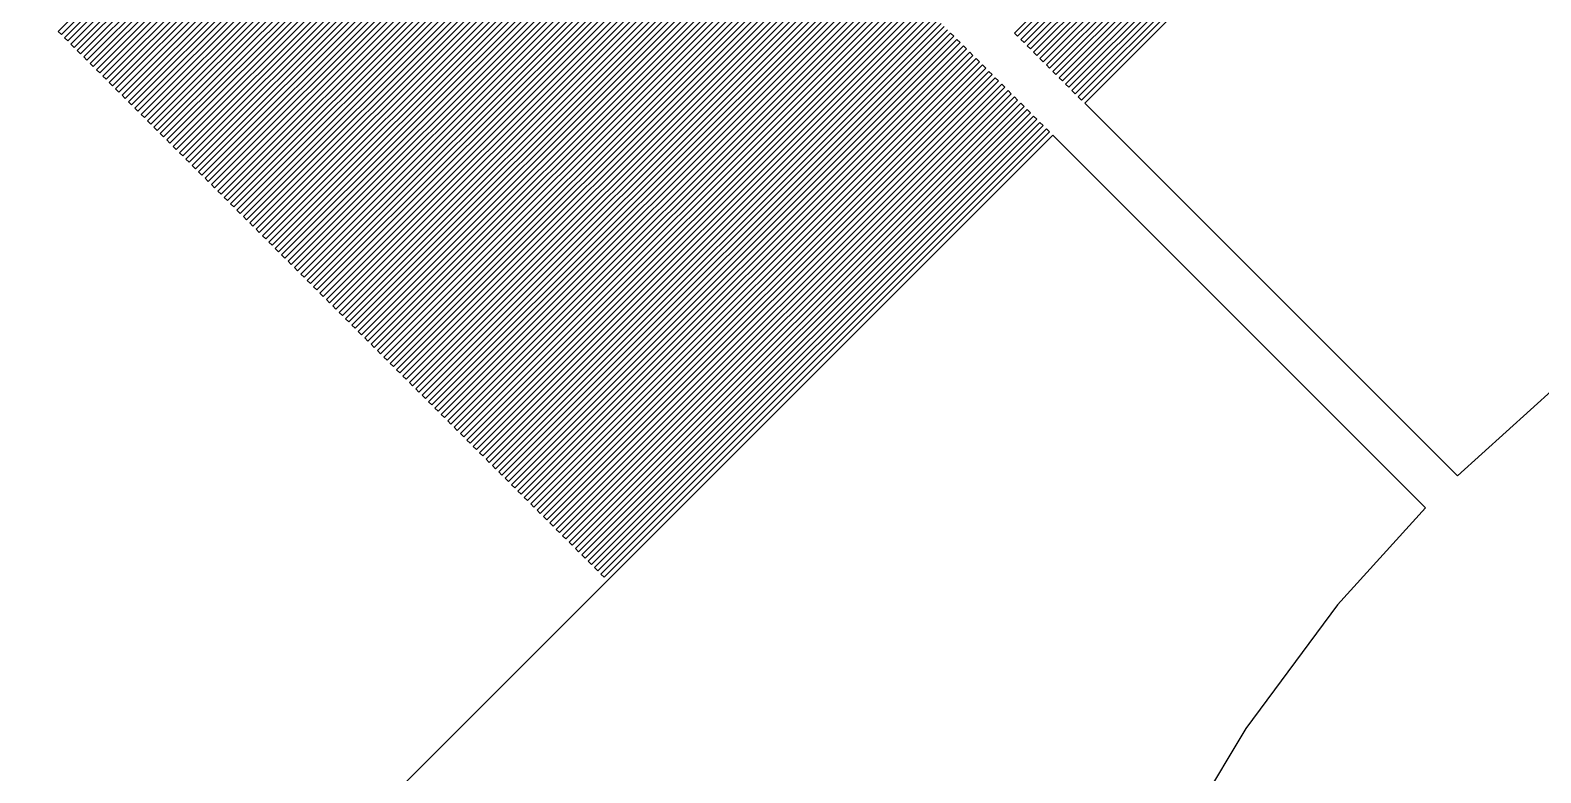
# Model space of a CAD drawing. Extents: x 1 to 107, y 1 to 71.
# Drawn here: x 79.92 to 83.265, y 60.332 to 61.977 of the extents above; entities that cross this region are included whole.
import ezdxf

# ---------------------------------------------------------------- set-up
doc = ezdxf.new("R2010")
doc.units = 0

msp = doc.modelspace()

# ---------------------------------------------------------------- linework, layer by layer
for p, q in [((82.2551, 61.8156), (84.5908, 64.1513)), ((79.9818, 61.9747), (80.9682, 62.9611)), ((80.9753, 62.954), (79.9888, 61.9676)), ((79.9959, 61.9606), (80.9823, 62.947)), ((80.9894, 62.9399), (80.003, 61.9535)), ((80.01, 61.9464), (80.9965, 62.9328)), ((81.0035, 62.9258), (80.0171, 61.9393)), ((82.0995, 61.9711), (83.0859, 62.9576)), ((83.093, 62.9505), (82.1066, 61.9641)), ((82.1137, 61.957), (83.1001, 62.9434)), ((83.1072, 62.9364), (82.1207, 61.9499)), ((82.1278, 61.9429), (83.1142, 62.9293)), ((80.0242, 61.9323), (81.0106, 62.9187)), ((81.0177, 62.9116), (80.0313, 61.9252)), ((80.0383, 61.9181), (81.0247, 62.9045)), ((81.0318, 62.8975), (80.0454, 61.9111)), ((83.1213, 62.9222), (82.1349, 61.9358)), ((82.142, 61.9287), (83.1284, 62.9151)), ((83.1355, 62.9081), (82.149, 61.9216)), ((82.1561, 61.9146), (83.1425, 62.901)), ((83.1496, 62.8939), (82.1632, 61.9075)), ((80.0525, 61.904), (81.0389, 62.8904)), ((81.046, 62.8833), (80.0595, 61.8969)), ((80.0666, 61.8898), (81.053, 62.8763)), ((81.0601, 62.8692), (80.0737, 61.8828)), ((80.0807, 61.8757), (81.0672, 62.8621)), ((82.1702, 61.9004), (83.1567, 62.8869)), ((83.1637, 62.8798), (82.1773, 61.8934)), ((82.1844, 61.8863), (83.1708, 62.8727)), ((83.1779, 62.8656), (82.1915, 61.8792)), ((82.1985, 61.8722), (83.1849, 62.8586)), ((81.0742, 62.855), (80.0878, 61.8686)), ((80.0949, 61.8616), (81.0813, 62.848)), ((81.0884, 62.8409), (80.102, 61.8545)), ((80.109, 61.8474), (81.0955, 62.8338)), ((81.1025, 62.8268), (80.1161, 61.8403)), ((83.192, 62.8515), (82.2056, 61.8651)), ((82.2127, 61.858), (83.1991, 62.8444)), ((83.2061, 62.8374), (82.2197, 61.8509)), ((82.2268, 61.8439), (83.2132, 62.8303)), ((80.1232, 61.8333), (81.1096, 62.8197)), ((81.1167, 62.8126), (80.1302, 61.8262)), ((80.1373, 61.8191), (81.1237, 62.8056)), ((81.1308, 62.7985), (80.1444, 61.8121)), ((80.1515, 61.805), (81.1379, 62.7914)), ((83.2203, 62.8232), (82.2339, 61.8368)), ((82.241, 61.8297), (83.2274, 62.8161)), ((83.2344, 62.8091), (82.248, 61.8226)), ((81.1449, 62.7843), (80.1585, 61.7979)), ((80.1656, 61.7908), (81.152, 62.7773)), ((81.1591, 62.7702), (80.1727, 61.7838)), ((80.1797, 61.7767), (81.1662, 62.7631)), ((81.1732, 62.7561), (80.1868, 61.7696)), ((80.1939, 61.7626), (81.1803, 62.749)), ((81.1874, 62.7419), (80.201, 61.7555)), ((80.208, 61.7484), (81.1945, 62.7348)), ((81.2015, 62.7278), (80.2151, 61.7413)), ((80.2222, 61.7343), (81.2086, 62.7207)), ((81.2157, 62.7136), (80.2292, 61.7272)), ((80.2363, 61.7201), (81.2227, 62.7066)), ((81.2298, 62.6995), (80.2434, 61.7131)), ((80.2505, 61.706), (81.2369, 62.6924)), ((81.2439, 62.6853), (80.2575, 61.6989)), ((80.2646, 61.6918), (81.251, 62.6783)), ((81.2581, 62.6712), (80.2717, 61.6848)), ((80.2787, 61.6777), (81.2652, 62.6641)), ((81.2722, 62.6571), (80.2858, 61.6706)), ((80.2929, 61.6636), (81.2793, 62.65)), ((81.2864, 62.6429), (80.3, 61.6565)), ((80.307, 61.6494), (81.2934, 62.6358)), ((81.3005, 62.6288), (80.3141, 61.6424)), ((80.3212, 61.6353), (81.3076, 62.6217)), ((81.3147, 62.6146), (80.3282, 61.6282)), ((80.3353, 61.6211), (81.3217, 62.6076)), ((81.3288, 62.6005), (80.3424, 61.6141)), ((80.3495, 61.607), (81.3359, 62.5934)), ((81.3429, 62.5863), (80.3565, 61.5999)), ((80.3636, 61.5928), (81.35, 62.5793)), ((81.3571, 62.5722), (80.3707, 61.5858)), ((80.3777, 61.5787), (81.3642, 62.5651)), ((81.3712, 62.5581), (80.3848, 61.5716)), ((80.3919, 61.5646), (81.3783, 62.551)), ((81.3854, 62.5439), (80.3989, 61.5575)), ((80.406, 61.5504), (81.3924, 62.5368)), ((81.3995, 62.5298), (80.4131, 61.5434)), ((80.4202, 61.5363), (81.4066, 62.5227)), ((81.4137, 62.5156), (80.4272, 61.5292)), ((80.4343, 61.5222), (81.4207, 62.5086)), ((81.4278, 62.5015), (80.4414, 61.5151)), ((80.4485, 61.508), (81.4349, 62.4944)), ((81.4419, 62.4874), (80.4555, 61.5009)), ((80.4626, 61.4939), (81.449, 62.4803)), ((81.4561, 62.4732), (80.4697, 61.4868)), ((80.4767, 61.4797), (81.4632, 62.4661)), ((81.4702, 62.4591), (80.4838, 61.4727)), ((80.4909, 61.4656), (81.4773, 62.452)), ((81.4844, 62.4449), (80.4979, 61.4585)), ((80.505, 61.4514), (81.4914, 62.4379)), ((81.4985, 62.4308), (80.5121, 61.4444)), ((80.5192, 61.4373), (81.5056, 62.4237)), ((81.5126, 62.4166), (80.5262, 61.4302)), ((80.5333, 61.4232), (81.5197, 62.4096)), ((81.5268, 62.4025), (80.5404, 61.4161)), ((80.5474, 61.409), (81.5339, 62.3954)), ((81.5409, 62.3884), (80.5545, 61.4019)), ((80.5616, 61.3949), (81.548, 62.3813)), ((81.5551, 62.3742), (80.5686, 61.3878)), ((80.5757, 61.3807), (81.5621, 62.3672)), ((81.5692, 62.3601), (80.5828, 61.3737)), ((80.5899, 61.3666), (81.5763, 62.353)), ((81.5834, 62.3459), (80.597, 61.3595)), ((80.604, 61.3524), (81.5904, 62.3389)), ((81.5975, 62.3318), (80.6111, 61.3454)), ((80.6182, 61.3383), (81.6046, 62.3247)), ((81.6116, 62.3176), (80.6252, 61.3312)), ((80.6323, 61.3242), (81.6187, 62.3106)), ((81.6258, 62.3035), (80.6394, 61.3171)), ((80.6464, 61.31), (81.6329, 62.2964)), ((81.6399, 62.2894), (80.6535, 61.3029)), ((80.6606, 61.2959), (81.647, 62.2823)), ((81.6541, 62.2752), (80.6676, 61.2888)), ((80.6747, 61.2817), (81.6611, 62.2682)), ((81.6682, 62.2611), (80.6818, 61.2747)), ((80.6889, 61.2676), (81.6753, 62.254)), ((81.6824, 62.2469), (80.6959, 61.2605)), ((80.703, 61.2534), (81.6894, 62.2399)), ((81.6965, 62.2328), (80.7101, 61.2464)), ((80.7171, 61.2393), (81.7036, 62.2257)), ((81.7106, 62.2187), (80.7242, 61.2322)), ((80.7313, 61.2252), (81.7177, 62.2116)), ((81.7248, 62.2045), (80.7384, 61.2181)), ((80.7454, 61.211), (81.7319, 62.1974)), ((81.7389, 62.1904), (80.7525, 61.204)), ((80.7596, 61.1969), (81.746, 62.1833)), ((81.7531, 62.1762), (80.7666, 61.1898)), ((80.7737, 61.1827), (81.7601, 62.1691)), ((81.7672, 62.1621), (80.7808, 61.1757)), ((80.7879, 61.1686), (81.7743, 62.155)), ((81.7814, 62.1479), (80.7949, 61.1615)), ((80.802, 61.1544), (81.7884, 62.1409)), ((81.7955, 62.1338), (80.8091, 61.1474)), ((80.8161, 61.1403), (81.8026, 62.1267)), ((81.8096, 62.1197), (80.8232, 61.1332)), ((80.8303, 61.1262), (81.8167, 62.1126)), ((81.8238, 62.1055), (80.8374, 61.1191)), ((80.8444, 61.112), (81.8308, 62.0984)), ((81.8379, 62.0914), (80.8515, 61.105)), ((80.8586, 61.0979), (81.845, 62.0843)), ((81.8521, 62.0772), (80.8656, 61.0908)), ((80.8727, 61.0837), (81.8591, 62.0702)), ((81.8662, 62.0631), (80.8798, 61.0767)), ((80.8869, 61.0696), (81.8733, 62.056)), ((81.8803, 62.049), (80.8939, 61.0625)), ((80.901, 61.0555), (81.8874, 62.0419)), ((81.8945, 62.0348), (80.9081, 61.0484)), ((80.9151, 61.0413), (81.9016, 62.0277)), ((81.9086, 62.0207), (80.9222, 61.0342)), ((80.9293, 61.0272), (81.9157, 62.0136)), ((81.9228, 62.0065), (80.9364, 61.0201)), ((80.9434, 61.013), (81.9298, 61.9995)), ((81.9369, 61.9924), (80.9505, 61.006)), ((79.9888, 61.9676), (79.9818, 61.9747)), ((80.003, 61.9535), (79.9959, 61.9606)), ((80.9576, 60.9989), (81.944, 61.9853)), ((81.951, 61.9782), (80.9646, 60.9918)), ((80.9717, 60.9847), (81.9581, 61.9712)), ((81.9652, 61.9641), (80.9788, 60.9777)), ((80.9858, 60.9706), (81.9723, 61.957)), ((81.9581, 61.9712), (81.9652, 61.9641)), ((81.9723, 61.957), (81.9793, 61.95)), ((82.1066, 61.9641), (82.0995, 61.9711)), ((82.1207, 61.9499), (82.1137, 61.957)), ((80.0171, 61.9393), (80.01, 61.9464)), ((80.0313, 61.9252), (80.0242, 61.9323)), ((81.9793, 61.95), (80.9929, 60.9635)), ((81, 60.9565), (81.9864, 61.9429)), ((81.9935, 61.9358), (81.0071, 60.9494)), ((81.0141, 60.9423), (82.0005, 61.9287)), ((82.0076, 61.9217), (81.0212, 60.9353)), ((81.9864, 61.9429), (81.9935, 61.9358)), ((82.0005, 61.9287), (82.0076, 61.9217)), ((82.1349, 61.9358), (82.1278, 61.9429)), ((82.149, 61.9216), (82.142, 61.9287)), ((80.0454, 61.9111), (80.0383, 61.9181)), ((80.0595, 61.8969), (80.0525, 61.904)), ((80.0737, 61.8828), (80.0666, 61.8898)), ((81.0283, 60.9282), (82.0147, 61.9146)), ((82.0218, 61.9075), (81.0354, 60.9211)), ((81.0424, 60.914), (82.0288, 61.9005)), ((82.0359, 61.8934), (81.0495, 60.907)), ((82.0147, 61.9146), (82.0218, 61.9075)), ((82.0288, 61.9005), (82.0359, 61.8934)), ((82.1632, 61.9075), (82.1561, 61.9146)), ((82.1773, 61.8934), (82.1702, 61.9004)), ((80.0878, 61.8686), (80.0807, 61.8757)), ((80.102, 61.8545), (80.0949, 61.8616)), ((81.0566, 60.8999), (82.043, 61.8863)), ((82.05, 61.8792), (81.0636, 60.8928)), ((81.0707, 60.8858), (82.0571, 61.8722)), ((82.0642, 61.8651), (81.0778, 60.8787)), ((81.0848, 60.8716), (82.0713, 61.858)), ((82.043, 61.8863), (82.05, 61.8792)), ((82.0571, 61.8722), (82.0642, 61.8651)), ((82.0713, 61.858), (82.0783, 61.851)), ((82.1915, 61.8792), (82.1844, 61.8863)), ((82.2056, 61.8651), (82.1985, 61.8722)), ((82.2197, 61.8509), (82.2127, 61.858)), ((80.1161, 61.8403), (80.109, 61.8474)), ((80.1302, 61.8262), (80.1232, 61.8333)), ((82.0783, 61.851), (81.0919, 60.8645)), ((81.099, 60.8575), (82.0854, 61.8439)), ((82.0925, 61.8368), (81.106, 60.8504)), ((81.1131, 60.8433), (82.0995, 61.8297)), ((82.1066, 61.8227), (81.1202, 60.8363)), ((82.0854, 61.8439), (82.0925, 61.8368)), ((82.0995, 61.8297), (82.1066, 61.8227)), ((82.2339, 61.8368), (82.2268, 61.8439)), ((82.248, 61.8226), (82.241, 61.8297)), ((80.1444, 61.8121), (80.1373, 61.8191)), ((80.1585, 61.7979), (80.1515, 61.805)), ((80.1727, 61.7838), (80.1656, 61.7908)), ((81.1273, 60.8292), (82.1137, 61.8156)), ((82.1208, 61.8085), (81.1343, 60.8221)), ((81.1414, 60.815), (82.1278, 61.8015)), ((82.1349, 61.7944), (81.1485, 60.808)), ((82.1137, 61.8156), (82.1208, 61.8085)), ((82.1278, 61.8015), (82.1349, 61.7944)), ((83.0806, 60.9901), (82.2551, 61.8156)), ((80.1868, 61.7696), (80.1797, 61.7767)), ((80.201, 61.7555), (80.1939, 61.7626)), ((81.1556, 60.8009), (82.142, 61.7873)), ((82.149, 61.7802), (81.1626, 60.7938)), ((81.1697, 60.7868), (82.1561, 61.7732)), ((82.1632, 61.7661), (81.1768, 60.7797)), ((81.1838, 60.7726), (82.1703, 61.759)), ((82.142, 61.7873), (82.149, 61.7802)), ((82.1561, 61.7732), (82.1632, 61.7661)), ((82.1703, 61.759), (82.1773, 61.752)), ((79.8487, 59.4091), (82.1844, 61.7449)), ((80.2151, 61.7413), (80.208, 61.7484)), ((80.2292, 61.7272), (80.2222, 61.7343)), ((82.1773, 61.752), (81.1909, 60.7655)), ((82.1844, 61.7449), (83.0099, 60.9194)), ((80.2434, 61.7131), (80.2363, 61.7201)), ((80.2575, 61.6989), (80.2505, 61.706)), ((80.2717, 61.6848), (80.2646, 61.6918)), ((80.2858, 61.6706), (80.2787, 61.6777)), ((80.3, 61.6565), (80.2929, 61.6636)), ((80.3141, 61.6424), (80.307, 61.6494)), ((80.3282, 61.6282), (80.3212, 61.6353)), ((80.3424, 61.6141), (80.3353, 61.6211)), ((80.3565, 61.5999), (80.3495, 61.607)), ((80.3707, 61.5858), (80.3636, 61.5928)), ((80.3848, 61.5716), (80.3777, 61.5787)), ((80.3989, 61.5575), (80.3919, 61.5646)), ((80.4131, 61.5434), (80.406, 61.5504)), ((80.4272, 61.5292), (80.4202, 61.5363)), ((80.4414, 61.5151), (80.4343, 61.5222)), ((80.4555, 61.5009), (80.4485, 61.508)), ((80.4697, 61.4868), (80.4626, 61.4939)), ((80.4838, 61.4727), (80.4767, 61.4797)), ((80.4979, 61.4585), (80.4909, 61.4656)), ((80.5121, 61.4444), (80.505, 61.4514)), ((80.5262, 61.4302), (80.5192, 61.4373)), ((80.5404, 61.4161), (80.5333, 61.4232)), ((80.5545, 61.4019), (80.5474, 61.409)), ((80.5686, 61.3878), (80.5616, 61.3949)), ((80.5828, 61.3737), (80.5757, 61.3807)), ((80.597, 61.3595), (80.5899, 61.3666)), ((80.6111, 61.3454), (80.604, 61.3524)), ((80.6252, 61.3312), (80.6182, 61.3383)), ((80.6394, 61.3171), (80.6323, 61.3242)), ((80.6535, 61.3029), (80.6464, 61.31)), ((80.6676, 61.2888), (80.6606, 61.2959)), ((80.6818, 61.2747), (80.6747, 61.2817)), ((80.6959, 61.2605), (80.6889, 61.2676)), ((80.7101, 61.2464), (80.703, 61.2534)), ((80.7242, 61.2322), (80.7171, 61.2393)), ((80.7384, 61.2181), (80.7313, 61.2252)), ((80.7525, 61.204), (80.7454, 61.211)), ((80.7666, 61.1898), (80.7596, 61.1969)), ((80.7808, 61.1757), (80.7737, 61.1827)), ((80.7949, 61.1615), (80.7879, 61.1686)), ((80.8091, 61.1474), (80.802, 61.1544)), ((83.2959, 61.1851), (83.0806, 60.9901)), ((80.8232, 61.1332), (80.8161, 61.1403)), ((80.8374, 61.1191), (80.8303, 61.1262)), ((80.8515, 61.105), (80.8444, 61.112)), ((80.8656, 61.0908), (80.8586, 61.0979)), ((80.8798, 61.0767), (80.8727, 61.0837)), ((80.8939, 61.0625), (80.8869, 61.0696)), ((80.9081, 61.0484), (80.901, 61.0555)), ((80.9222, 61.0342), (80.9151, 61.0413)), ((80.9364, 61.0201), (80.9293, 61.0272)), ((80.9505, 61.006), (80.9434, 61.013)), ((80.9646, 60.9918), (80.9576, 60.9989)), ((80.9788, 60.9777), (80.9717, 60.9847)), ((80.9929, 60.9635), (80.9858, 60.9706)), ((81.0071, 60.9494), (81, 60.9565)), ((81.0212, 60.9353), (81.0141, 60.9423)), ((81.0354, 60.9211), (81.0283, 60.9282)), ((83.0099, 60.9194), (82.8148, 60.7041)), ((81.0495, 60.907), (81.0424, 60.914)), ((81.0636, 60.8928), (81.0566, 60.8999)), ((81.0778, 60.8787), (81.0707, 60.8858)), ((81.0919, 60.8645), (81.0848, 60.8716)), ((81.106, 60.8504), (81.099, 60.8575)), ((81.1202, 60.8363), (81.1131, 60.8433)), ((81.1343, 60.8221), (81.1273, 60.8292)), ((81.1485, 60.808), (81.1414, 60.815)), ((81.1626, 60.7938), (81.1556, 60.8009)), ((81.1768, 60.7797), (81.1697, 60.7868)), ((81.1909, 60.7655), (81.1838, 60.7726)), ((82.8148, 60.7041), (82.612, 60.4306)), ((82.612, 60.4306), (82.4369, 60.1385))]:
    msp.add_line(p, q)

doc.saveas('drawing.dxf')
